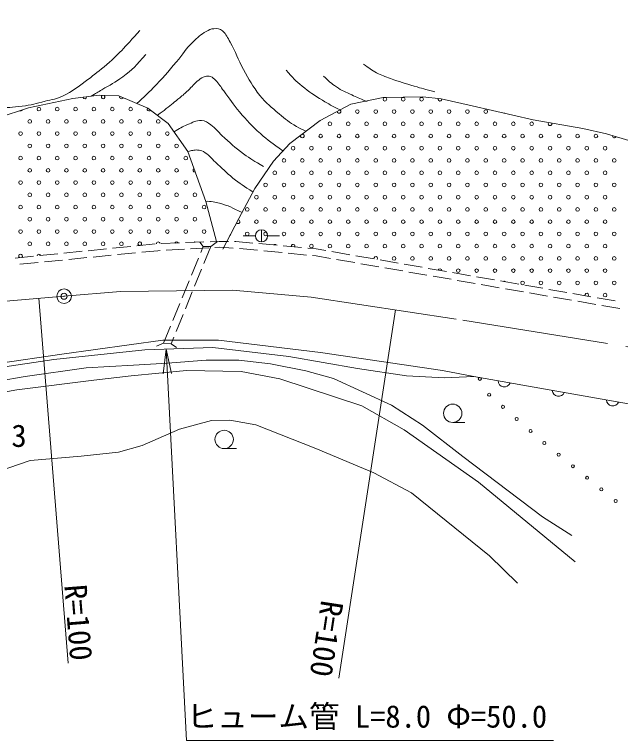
# Model space of a CAD drawing. Units: millimetres at full size, sheet at 1:1000; details may follow other scales. Extents: x 40000 to 680000, y 20000 to 380000.
# Drawn here: x 364929 to 414464, y 247000 to 306310 of the extents above; entities that cross this region are included whole.
import ezdxf
from ezdxf.enums import TextEntityAlignment as Align

# ---------------------------------------------------------------- set-up
doc = ezdxf.new("R2010")
doc.units = ezdxf.units.MM
doc.header["$LTSCALE"] = 1000
doc.header["$PDMODE"] = 32
doc.header["$PDSIZE"] = 500
doc.linetypes.add('CHAIN', pattern=[18.5, 12, -1.5, 3.5, -1.5])
for name, color, linetype, lineweight in [('M-BGD', 7, 'Continuous', 13), ('M-BMK', 2, 'CHAIN', 13), ('M-BMK-SRVR', 3, 'Continuous', 13), ('M-STR-HTXT', 7, 'Continuous', 13)]:
    doc.layers.add(name, color=color, linetype=linetype, lineweight=lineweight)
doc.layers.add('M-BGD-HTXT', color=7, linetype='Continuous')
doc.styles.add('ＭＳ ゴシック', font='')
doc.styles.get('ＭＳ ゴシック').set_extended_font_data('MS Gothic')

# ---------------------------------------------------------------- blocks, each defined once
blk = doc.blocks.new('open_arrow')
at = {"color": 0, "linetype": 'Continuous', "lineweight": -2}
blk.add_lwpolyline([(7.5, 1.25), (0, 0), (7.5, -1.25)], dxfattribs=at)

msp = doc.modelspace()

# ---------------------------------------------------------------- linework, layer by layer
at = {"layer": 'M-BGD'}
for p, q in [((369697, 299443), (371847, 299708)), ((371847, 299708), (373452, 299661)), ((373452, 299661), (375820, 298664)), ((395067, 299533), (392408, 298983)), ((398296, 299585), (395067, 299533)), ((399810, 299419), (398296, 299585)), ((366083, 298680), (369697, 299443)), ((392408, 298983), (389905, 297643)), ((402344, 298848), (399810, 299419)), ((362391, 297480), (366083, 298680)), ((375820, 298664), (377487, 297418)), ((407319, 297716), (402344, 298848)), ((377487, 297418), (379107, 295112)), ((389905, 297643), (387433, 295773)), ((411380, 296989), (407319, 297716)), ((413312, 296563), (411380, 296989)), ((415420, 295929), (413312, 296563)), ((387433, 295773), (386093, 294340)), ((379107, 295112), (380556, 291046)), ((386093, 294340), (384587, 292087)), ((384587, 292087), (383268, 289646)), ((380556, 291046), (381444, 287767)), ((383268, 289646), (381949, 287133)), ((385115, 287731), (385115, 288731)), ((378919, 287671), (380418, 287729)), ((380066, 287715), (380351, 287354)), ((380918, 287748), (381648, 287776)), ((380974, 287364), (381534, 287772)), ((381648, 287776), (382417, 287773)), ((382917, 287770), (383021, 287770)), ((383021, 287770), (384411, 287642)), ((384615, 288231), (383629, 288231)), ((385615, 288231), (386601, 288231)), ((370950, 287013), (372442, 287162)), ((372940, 287212), (374432, 287362)), ((374930, 287412), (376422, 287562)), ((376921, 287594), (378420, 287652)), ((377321, 287053), (378819, 287136)), ((379318, 287164), (380816, 287248)), ((380150, 286867), (380351, 287354)), ((380351, 287354), (380974, 287364)), ((380974, 287364), (380407, 285975)), ((381315, 287275), (381719, 287298)), ((381719, 287298), (382813, 287234)), ((383311, 287194), (384804, 287049)), ((384909, 287597), (386403, 287460)), ((386901, 287414), (388395, 287277)), ((388893, 287232), (389600, 287167)), ((389600, 287167), (390378, 287031)), ((364979, 286414), (366472, 286563)), ((366969, 286613), (368462, 286763)), ((368959, 286813), (370452, 286963)), ((371348, 286496), (372841, 286643)), ((373338, 286691), (374831, 286838)), ((375329, 286886), (376636, 287014)), ((376636, 287014), (376822, 287025)), ((385302, 287001), (386795, 286856)), ((387292, 286807), (388785, 286663)), ((389283, 286614), (389588, 286585)), ((389588, 286585), (390764, 286381)), ((390871, 286946), (392348, 286688)), ((392841, 286602), (394319, 286345)), ((365376, 285911), (366869, 286057)), ((367367, 286106), (368860, 286252)), ((369357, 286301), (370850, 286447)), ((379386, 285018), (379959, 286404)), ((391257, 286296), (392735, 286040)), ((393227, 285955), (394705, 285699)), ((394811, 286259), (396289, 286002)), ((396782, 285916), (398259, 285658)), ((380219, 285512), (379652, 284123)), ((395198, 285614), (396676, 285358)), ((398752, 285573), (400230, 285315)), ((397169, 285273), (398647, 285017)), ((399140, 284932), (400618, 284676)), ((400722, 285229), (402200, 284972)), ((402693, 284886), (404170, 284629)), ((378623, 283169), (379196, 284556)), ((401110, 284591), (402588, 284335)), ((403081, 284250), (404559, 283994)), ((404663, 284543), (406141, 284286)), ((406633, 284200), (408111, 283942)), ((379463, 283660), (378897, 282271)), ((405052, 283909), (406530, 283653)), ((407022, 283568), (408500, 283312)), ((408603, 283856), (410081, 283599)), ((410574, 283513), (412052, 283256)), ((408993, 283227), (410471, 282971)), ((412544, 283170), (414022, 282913)), ((377860, 281321), (378432, 282707)), ((410964, 282886), (412442, 282630)), ((412935, 282545), (414413, 282289)), ((378708, 281808), (378142, 280419)), ((377097, 279472), (377669, 280859)), ((377953, 279956), (377729, 279407)), ((368787, 278557), (377059, 279694)), ((376533, 279204), (377097, 279472)), ((377059, 279694), (381592, 279710)), ((377097, 279472), (377729, 279407)), ((377729, 279407), (378158, 279094)), ((381592, 279710), (389942, 278689)), ((368138, 278112), (375593, 278906)), ((375593, 278906), (381131, 279117)), ((381131, 279117), (387347, 278369)), ((359533, 277225), (368787, 278557)), ((387347, 278369), (392955, 277388)), ((389942, 278689), (399920, 277217)), ((360100, 276944), (368138, 278112)), ((374667, 277662), (370788, 277452)), ((377447, 277826), (374667, 277662)), ((380602, 278059), (377447, 277826)), ((383266, 278083), (380602, 278059)), ((385860, 277779), (383266, 278083)), ((388734, 277195), (385860, 277779)), ((370788, 277452), (365795, 276730)), ((378986, 277227), (374453, 276783)), ((383449, 277157), (378986, 277227)), ((386627, 276550), (383449, 277157)), ((391001, 276564), (388734, 277195)), ((392955, 277388), (396974, 276780)), ((399920, 277217), (402467, 276726)), ((365795, 276730), (358514, 275463)), ((371415, 276433), (365106, 275638)), ((374453, 276783), (371415, 276433)), ((393311, 274330), (386627, 276550)), ((395744, 274391), (391001, 276564)), ((396974, 276780), (400082, 276640)), ((400082, 276640), (402467, 276726)), ((365106, 275638), (361530, 275008)), ((396769, 272390), (393311, 274330)), ((398268, 272755), (395744, 274391)), ((381034, 273150), (378417, 272434)), ((382529, 273166), (381034, 273150)), ((384664, 272792), (382529, 273166)), ((400749, 272981), (401749, 272981)), ((378417, 272434), (375363, 271094)), ((389571, 270845), (384664, 272792)), ((402868, 268091), (396769, 272390)), ((401586, 270208), (398268, 272755)), ((375363, 271094), (373431, 270564)), ((373431, 270564), (370378, 270222)), ((382067, 270843), (383067, 270843)), ((394291, 268859), (389571, 270845)), ((366219, 269863), (362854, 268742)), ((370378, 270222), (366219, 269863)), ((408083, 265277), (401586, 270208)), ((397376, 267238), (394291, 268859)), ((410767, 261597), (402868, 268091)), ((403747, 262082), (397376, 267238)), ((410490, 263758), (408083, 265277)), ((406037, 259854), (403747, 262082))]:
    msp.add_line(p, q, dxfattribs=at)
msp.add_lwpolyline([(402467, 276726), (425155, 272738), (431955, 271687), (439152, 271149)], dxfattribs=at)
for centre, radius in [((395205, 299385), 150), ((396705, 299385), 150), ((398205, 299385), 150), ((366923, 298580), 150), ((368423, 298580), 150), ((369923, 298580), 150), ((371423, 298580), 150), ((372923, 298580), 150), ((374423, 298580), 150), ((392955, 298385), 150), ((394455, 298385), 150), ((395955, 298385), 150), ((397455, 298385), 150), ((398955, 298385), 150), ((400455, 298385), 150), ((401955, 298385), 150), ((403455, 298385), 150), ((366173, 297580), 150), ((367673, 297580), 150), ((369173, 297580), 150), ((370673, 297580), 150), ((372173, 297580), 150), ((373673, 297580), 150), ((375173, 297580), 150), ((376673, 297580), 150), ((390705, 297385), 150), ((392205, 297385), 150), ((393705, 297385), 150), ((395205, 297385), 150), ((396705, 297385), 150), ((398205, 297385), 150), ((399705, 297385), 150), ((401205, 297385), 150), ((402705, 297385), 150), ((404205, 297385), 150), ((405705, 297385), 150), ((407205, 297385), 150), ((365423, 296580), 150), ((366923, 296580), 150), ((368423, 296580), 150), ((369923, 296580), 150), ((371423, 296580), 150), ((372923, 296580), 150), ((374423, 296580), 150), ((375923, 296580), 150), ((377423, 296580), 150), ((389955, 296385), 150), ((391455, 296385), 150), ((392955, 296385), 150), ((394455, 296385), 150), ((395955, 296385), 150), ((397455, 296385), 150), ((398955, 296385), 150), ((400455, 296385), 150), ((401955, 296385), 150), ((403455, 296385), 150), ((404955, 296385), 150), ((406455, 296385), 150), ((407955, 296385), 150), ((409455, 296385), 150), ((410955, 296385), 150), ((412455, 296385), 150), ((366173, 295580), 150), ((367673, 295580), 150), ((369173, 295580), 150), ((370673, 295580), 150), ((372173, 295580), 150), ((373673, 295580), 150), ((375173, 295580), 150), ((376673, 295580), 150), ((378173, 295580), 150), ((387705, 295385), 150), ((389205, 295385), 150), ((390705, 295385), 150), ((392205, 295385), 150), ((393705, 295385), 150), ((395205, 295385), 150), ((396705, 295385), 150), ((398205, 295385), 150), ((399705, 295385), 150), ((401205, 295385), 150), ((402705, 295385), 150), ((404205, 295385), 150), ((405705, 295385), 150), ((407205, 295385), 150), ((408705, 295385), 150), ((410205, 295385), 150), ((411705, 295385), 150), ((413205, 295385), 150), ((365423, 294580), 150), ((366923, 294580), 150), ((368423, 294580), 150), ((369923, 294580), 150), ((371423, 294580), 150), ((372923, 294580), 150), ((374423, 294580), 150), ((375923, 294580), 150), ((377423, 294580), 150), ((378923, 294580), 150), ((386955, 294385), 150), ((388455, 294385), 150), ((389955, 294385), 150), ((391455, 294385), 150), ((392955, 294385), 150), ((394455, 294385), 150), ((395955, 294385), 150), ((397455, 294385), 150), ((398955, 294385), 150), ((400455, 294385), 150), ((401955, 294385), 150), ((403455, 294385), 150), ((404955, 294385), 150), ((406455, 294385), 150), ((407955, 294385), 150), ((409455, 294385), 150), ((410955, 294385), 150), ((412455, 294385), 150), ((413955, 294385), 150), ((366173, 293580), 150), ((367673, 293580), 150), ((369173, 293580), 150), ((370673, 293580), 150), ((372173, 293580), 150), ((373673, 293580), 150), ((375173, 293580), 150), ((376673, 293580), 150), ((378173, 293580), 150), ((386205, 293385), 150), ((387705, 293385), 150), ((389205, 293385), 150), ((390705, 293385), 150), ((392205, 293385), 150), ((393705, 293385), 150), ((395205, 293385), 150), ((396705, 293385), 150), ((398205, 293385), 150), ((399705, 293385), 150), ((401205, 293385), 150), ((402705, 293385), 150), ((404205, 293385), 150), ((405705, 293385), 150), ((407205, 293385), 150), ((408705, 293385), 150), ((410205, 293385), 150), ((411705, 293385), 150), ((413205, 293385), 150), ((365423, 292580), 150), ((366923, 292580), 150), ((368423, 292580), 150), ((369923, 292580), 150), ((371423, 292580), 150), ((372923, 292580), 150), ((374423, 292580), 150), ((375923, 292580), 150), ((377423, 292580), 150), ((378923, 292580), 150), ((385455, 292385), 150), ((386955, 292385), 150), ((388455, 292385), 150), ((389955, 292385), 150), ((391455, 292385), 150), ((392955, 292385), 150), ((394455, 292385), 150), ((395955, 292385), 150), ((397455, 292385), 150), ((398955, 292385), 150), ((400455, 292385), 150), ((401955, 292385), 150), ((403455, 292385), 150), ((404955, 292385), 150), ((406455, 292385), 150), ((407955, 292385), 150), ((409455, 292385), 150), ((410955, 292385), 150), ((412455, 292385), 150), ((413955, 292385), 150), ((366173, 291580), 150), ((367673, 291580), 150), ((369173, 291580), 150), ((370673, 291580), 150), ((372173, 291580), 150), ((373673, 291580), 150), ((375173, 291580), 150), ((376673, 291580), 150), ((378173, 291580), 150), ((379673, 291580), 150), ((384705, 291385), 150), ((386205, 291385), 150), ((387705, 291385), 150), ((389205, 291385), 150), ((390705, 291385), 150), ((392205, 291385), 150), ((393705, 291385), 150), ((395205, 291385), 150), ((396705, 291385), 150), ((398205, 291385), 150), ((399705, 291385), 150), ((401205, 291385), 150), ((402705, 291385), 150), ((404205, 291385), 150), ((405705, 291385), 150), ((407205, 291385), 150), ((408705, 291385), 150), ((410205, 291385), 150), ((411705, 291385), 150), ((413205, 291385), 150), ((365423, 290580), 150), ((366923, 290580), 150), ((368423, 290580), 150), ((369923, 290580), 150), ((371423, 290580), 150), ((372923, 290580), 150), ((374423, 290580), 150), ((375923, 290580), 150), ((377423, 290580), 150), ((378923, 290580), 150), ((380423, 290580), 150), ((383955, 290385), 150), ((385455, 290385), 150), ((386955, 290385), 150), ((388455, 290385), 150), ((389955, 290385), 150), ((391455, 290385), 150), ((392955, 290385), 150), ((394455, 290385), 150), ((395955, 290385), 150), ((397455, 290385), 150), ((398955, 290385), 150), ((400455, 290385), 150), ((401955, 290385), 150), ((403455, 290385), 150), ((404955, 290385), 150), ((406455, 290385), 150), ((407955, 290385), 150), ((409455, 290385), 150), ((410955, 290385), 150), ((412455, 290385), 150), ((413955, 290385), 150), ((366173, 289580), 150), ((367673, 289580), 150), ((369173, 289580), 150), ((370673, 289580), 150), ((372173, 289580), 150), ((373673, 289580), 150), ((375173, 289580), 150), ((376673, 289580), 150), ((378173, 289580), 150), ((379673, 289580), 150), ((384705, 289385), 150), ((386205, 289385), 150), ((387705, 289385), 150), ((389205, 289385), 150), ((390705, 289385), 150), ((392205, 289385), 150), ((393705, 289385), 150), ((395205, 289385), 150), ((396705, 289385), 150), ((398205, 289385), 150), ((399705, 289385), 150), ((401205, 289385), 150), ((402705, 289385), 150), ((404205, 289385), 150), ((405705, 289385), 150), ((407205, 289385), 150), ((408705, 289385), 150), ((410205, 289385), 150), ((411705, 289385), 150), ((413205, 289385), 150), ((365423, 288580), 150), ((366923, 288580), 150), ((368423, 288580), 150), ((369923, 288580), 150), ((371423, 288580), 150), ((372923, 288580), 150), ((374423, 288580), 150), ((375923, 288580), 150), ((377423, 288580), 150), ((378923, 288580), 150), ((380423, 288580), 150), ((383955, 288385), 150), ((385115, 288231), 500), ((385455, 288385), 150), ((386955, 288385), 150), ((388455, 288385), 150), ((389955, 288385), 150), ((391455, 288385), 150), ((392955, 288385), 150), ((394455, 288385), 150), ((395955, 288385), 150), ((397455, 288385), 150), ((398955, 288385), 150), ((400455, 288385), 150), ((401955, 288385), 150), ((403455, 288385), 150), ((404955, 288385), 150), ((406455, 288385), 150), ((407955, 288385), 150), ((409455, 288385), 150), ((410955, 288385), 150), ((412455, 288385), 150), ((413955, 288385), 150), ((366173, 287580), 150), ((367673, 287580), 150), ((369173, 287580), 150), ((370673, 287580), 150), ((372173, 287580), 150), ((373673, 287580), 150), ((389205, 287385), 150), ((390705, 287385), 150), ((392205, 287385), 150), ((393705, 287385), 150), ((395205, 287385), 150), ((396705, 287385), 150), ((398205, 287385), 150), ((399705, 287385), 150), ((401205, 287385), 150), ((402705, 287385), 150), ((404205, 287385), 150), ((405705, 287385), 150), ((407205, 287385), 150), ((408705, 287385), 150), ((410205, 287385), 150), ((411705, 287385), 150), ((413205, 287385), 150), ((395955, 286385), 150), ((397455, 286385), 150), ((398955, 286385), 150), ((400455, 286385), 150), ((401955, 286385), 150), ((403455, 286385), 150), ((404955, 286385), 150), ((406455, 286385), 150), ((407955, 286385), 150), ((409455, 286385), 150), ((410955, 286385), 150), ((412455, 286385), 150), ((413955, 286385), 150), ((401205, 285385), 150), ((402705, 285385), 150), ((404205, 285385), 150), ((405705, 285385), 150), ((407205, 285385), 150), ((408705, 285385), 150), ((410205, 285385), 150), ((411705, 285385), 150), ((413205, 285385), 150), ((406455, 284385), 150), ((407955, 284385), 150), ((409455, 284385), 150), ((410955, 284385), 150), ((412455, 284385), 150), ((413955, 284385), 150), ((413205, 283385), 150), ((402966, 276542), 125), ((403729, 275251), 125), ((400749, 273731), 750), ((404853, 274259), 125), ((405981, 273271), 125), ((382067, 271593), 750), ((407110, 272283), 125), ((408243, 271300), 125), ((409407, 270354), 125), ((410571, 269408), 125), ((411736, 268463), 125), ((412900, 267517), 125), ((414064, 266571), 125)]:
    msp.add_circle(centre, radius, dxfattribs=at)
for centre, radius, start, end in [((370673, 299580), 150, 193.48965, 0.55594), ((372173, 299580), 150, 126.45714, 50.20619), ((373673, 299580), 150, 161.59243, 332.74026), ((393705, 299385), 150, 252.47346, 310.92008), ((399705, 299385), 150, 156.14778, 9.37651), ((365423, 298580), 150, 244.76804, 331.22935), ((375923, 298580), 150, 142.91312, 325.10081), ((391455, 298385), 150, 177.14652, 59.17107), ((404955, 298385), 150, 225.71162, 288.64883), ((408705, 297385), 150, 136.98572, 22.71423), ((388455, 296385), 150, 158.02927, 96.17135), ((413955, 296385), 150, 168.87621, 337.67352), ((379673, 293580), 150, 117.15477, 282.06942), ((383205, 289385), 150, 216.64722, 87.9724), ((382455, 288385), 150, 305.9933, 358.62632), ((375173, 287580), 150, 293.01884, 258.44009), ((376673, 287580), 150, 3.73049, 183.23637), ((378173, 287580), 150, 26.52821, 157.88771), ((379673, 287580), 150, 55.06228, 129.35364), ((386205, 287385), 150, 32.98581, 136.54308), ((387705, 287385), 150, 337.67859, 191.8503), ((365423, 286580), 150, 311.58456, 239.87438), ((366923, 286580), 150, 16.55471, 174.90423), ((394455, 286385), 150, 325.41257, 194.82391), ((399705, 285385), 150, 358.35496, 161.88153), ((404955, 284385), 150, 34.90606, 125.33043), ((411705, 283385), 150, 323.34562, 196.89086), ((404966, 276401), 512, 182.71064, 337.34988), ((409399, 275622), 512, 182.71064, 337.34988), ((413831, 274843), 512, 182.71064, 337.34988)]:
    msp.add_arc(centre, radius, start, end, dxfattribs=at)
for points, knots in [([(349609, 306310), (350435, 305829), (350729, 305628), (351525, 305399), (352113, 305229), (352505, 305360), (353067, 305118), (353628, 304877), (353897, 304636), (354353, 304230), (354840, 303796), (355010, 303450), (355474, 302992), (356073, 302400), (356443, 302103), (357110, 301590), (358043, 300871), (358545, 300417), (359587, 299868), (360307, 299489), (360740, 299323), (361519, 299089), (362283, 298860), (362733, 298785), (363528, 298731), (364319, 298677), (364768, 298726), (365554, 298824), (366295, 298917), (366699, 299044), (367423, 299229), (368013, 299381), (368369, 299404), (368919, 299666), (369673, 300025), (370038, 300338), (370710, 300834), (371328, 301289), (371666, 301555), (372253, 302049), (373497, 303097), (373863, 303567), (375181, 305009)], [0, 0, 0, 0, 1, 1, 1, 2, 2, 2, 3, 3, 3, 4, 4, 4, 5, 5, 5, 6, 6, 6, 7, 7, 7, 8, 8, 8, 9, 9, 9, 10, 10, 10, 11, 11, 11, 12, 12, 12, 13, 13, 13, 14, 14, 14, 14]), ([(374931, 299038), (375583, 299634), (375759, 299807), (376269, 300321), (377051, 301111), (377443, 301598), (378169, 302440), (378711, 303068), (378915, 303513), (379524, 304076), (379917, 304438), (380128, 304670), (380599, 304923), (380829, 305048), (380966, 305136), (381227, 305154), (381511, 305174), (381714, 305157), (381933, 304974), (382263, 304698), (382335, 304435), (382547, 304060), (383027, 303210), (383172, 302669), (383642, 301813), (384114, 300953), (384376, 300459), (384992, 299695), (385525, 299034), (385916, 298743), (386560, 298189), (387076, 297745), (387380, 297505), (387973, 297171), (388271, 297003), (388382, 296940), (388754, 296773)], [0, 0, 0, 0, 1, 1, 1, 2, 2, 2, 3, 3, 3, 4, 4, 4, 5, 5, 5, 6, 6, 6, 7, 7, 7, 8, 8, 8, 9, 9, 9, 10, 10, 10, 11, 11, 11, 12, 12, 12, 12]), ([(375664, 303046), (374868, 302149), (374607, 301819), (373779, 301208), (373149, 300743), (372734, 300573), (372066, 300164), (371722, 299954), (371615, 299889), (371186, 299626)], [0, 0, 0, 0, 1, 1, 1, 2, 2, 2, 3, 3, 3, 3]), ([(393463, 302265), (393926, 301906), (394082, 301783), (394523, 301548), (394947, 301323), (395208, 301244), (395660, 301081), (396411, 300809), (396842, 300686), (397607, 300458), (398255, 300265), (398468, 300206), (399274, 299991)], [0, 0, 0, 0, 1, 1, 1, 2, 2, 2, 3, 3, 3, 4, 4, 4, 4]), ([(386870, 295172), (385983, 295791), (385709, 295987), (385031, 296589), (384314, 297227), (383942, 297623), (383326, 298359), (382787, 299001), (382540, 299404), (382033, 300072), (381773, 300414), (381661, 300636), (381363, 300945), (381227, 301086), (381142, 301173), (380958, 301241), (380792, 301301), (380678, 301278), (380506, 301241), (380282, 301192), (380175, 301097), (379992, 300960), (379609, 300675), (379468, 300430), (379119, 300103), (378862, 299861), (378705, 299739), (378434, 299511), (378010, 299155), (377763, 298966), (377328, 298623), (377051, 298405), (376963, 298336), (376616, 298069)], [0, 0, 0, 0, 1, 1, 1, 2, 2, 2, 3, 3, 3, 4, 4, 4, 5, 5, 5, 6, 6, 6, 7, 7, 7, 8, 8, 8, 9, 9, 9, 10, 10, 10, 11, 11, 11, 11]), ([(387123, 301751), (387705, 301120), (387893, 300922), (388447, 300458), (389050, 299953), (389426, 299714), (390098, 299305), (390645, 298972), (390846, 298865), (391536, 298516)], [0, 0, 0, 0, 1, 1, 1, 2, 2, 2, 3, 3, 3, 3]), ([(390192, 301284), (390637, 300846), (390792, 300696), (391236, 300396), (391695, 300084), (391996, 299980), (392497, 299741), (392937, 299532), (393088, 299467), (393638, 299237)], [0, 0, 0, 0, 1, 1, 1, 2, 2, 2, 3, 3, 3, 3]), ([(385280, 293898), (384502, 294346), (384269, 294490), (383660, 294927), (382923, 295455), (382556, 295814), (381884, 296422), (381520, 296751), (381382, 297013), (380980, 297295), (380706, 297487), (380536, 297640), (380202, 297653), (379742, 297671), (379498, 297493), (379072, 297319), (378621, 297134), (378458, 297028), (377975, 296722)], [0, 0, 0, 0, 1, 1, 1, 2, 2, 2, 3, 3, 3, 4, 4, 4, 5, 5, 5, 6, 6, 6, 6]), ([(384435, 291805), (383642, 292309), (383400, 292460), (382788, 292948), (382198, 293418), (381916, 293738), (381354, 294241), (380973, 294584), (380814, 294852), (380373, 295114), (380200, 295216), (380074, 295216), (379874, 295238), (379729, 295254), (379645, 295230), (379501, 295207), (379344, 295183), (379288, 295165), (379107, 295112)], [0, 0, 0, 0, 1, 1, 1, 2, 2, 2, 3, 3, 3, 4, 4, 4, 5, 5, 5, 6, 6, 6, 6]), ([(383530, 290130), (382699, 290527), (382446, 290693), (381697, 290892), (381492, 290946), (381378, 290985), (381167, 291016), (380931, 291052), (380838, 291049), (380556, 291046)], [0, 0, 0, 0, 1, 1, 1, 2, 2, 2, 3, 3, 3, 3])]:
    msp.add_open_spline(points, degree=3, knots=knots, dxfattribs=at)
at = {"layer": 'M-BMK'}
for p, q in [((368983, 283297), (373598, 283671)), ((373598, 283671), (382743, 283780)), ((382743, 283780), (389169, 283219)), ((361797, 282701), (368983, 283297)), ((389169, 283219), (401566, 281350)), ((401566, 281350), (419536, 278429))]:
    msp.add_line(p, q, dxfattribs=at)
at = {"layer": 'M-BMK-SRVR'}
msp.add_circle((368983, 283297), 600, dxfattribs=at)
msp.add_point((368983, 283297), dxfattribs=at)
at = {"layer": 'M-STR-HTXT'}
for p, q in [((366907, 283125), (369305, 253308)), ((396062, 282180), (391435, 252100))]:
    msp.add_line(p, q, dxfattribs=at)
msp.add_lwpolyline([(377317, 278972), (379000, 247000), (409000, 247000)], dxfattribs=at)

# ---------------------------------------------------------------- block references
at = {"layer": 'M-STR-HTXT', "xscale": 267, "yscale": 267, "rotation": 273}
msp.add_blockref('open_arrow', (377317, 278972), dxfattribs=at)

# ---------------------------------------------------------------- texts
at = {"layer": 'M-BGD-HTXT', "style": 'ＭＳ ゴシック'}
msp.add_text('22.3', height=1833, dxfattribs=at).set_placement((363430, 271899), align=Align.MIDDLE_CENTER)
at = {"layer": 'M-STR-HTXT', "style": 'ＭＳ ゴシック'}
for rotation, p in [(274.598, (370160, 256640)), (261.254, (390444, 255308))]:
    msp.add_text('R=100', height=1833, rotation=rotation, dxfattribs=at).set_placement(p, align=Align.MIDDLE_CENTER)
msp.add_text('ヒューム管 L=8.0 Φ=50.0', height=1833, dxfattribs=at).set_placement((379000, 247500), align=Align.BOTTOM_LEFT)

doc.saveas('drawing.dxf')
